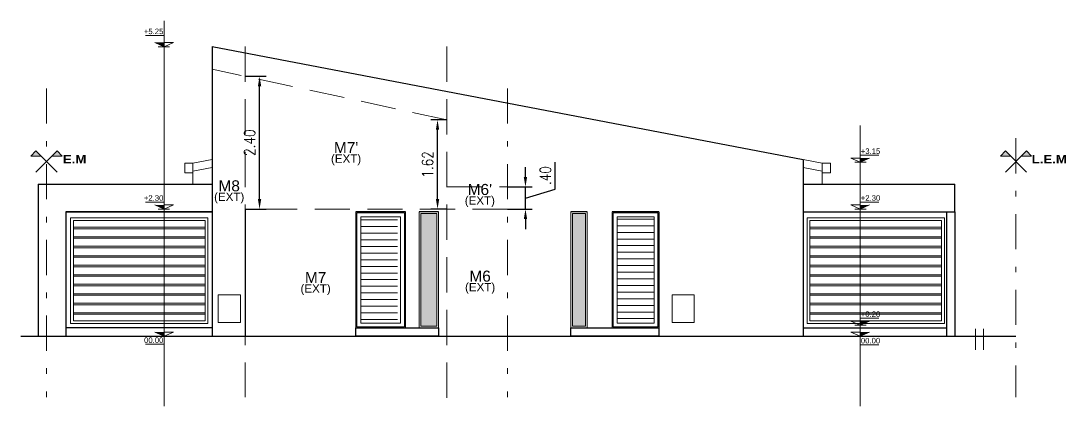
# Model space of a CAD drawing. Header units: millimetres. Extents: x 2761 to 3221, y 1635 to 1962.
# Drawn here: x 2878.67 to 2897.59, y 1792.01 to 1798.98 of the extents above; entities that cross this region are included whole.
import ezdxf
from ezdxf.enums import TextEntityAlignment as Align

# ---------------------------------------------------------------- set-up
doc = ezdxf.new("R2010")
doc.units = ezdxf.units.MM
for name, pattern in [('ACAD_ISO10W100', [18, 12, -3, 0, -3]), ('DASHDOT', [25.4, 12.7, -6.35, 0, -6.35]), ('DASHED', [19.05, 12.7, -6.35])]:
    doc.linetypes.add(name, pattern=pattern)
doc.layers.get('Defpoints').update_dxf_attribs({"lineweight": 5})
for name, color, linetype, lineweight in [('Aberturas', 239, 'Continuous', 18), ('Cotas', 8, 'Continuous', 15), ('Detalles', 3, 'Continuous', 15), ('Ejes', 3, 'DASHDOT', 13), ('Textos', 3, 'Continuous', 9), ('Vistas', 1, 'Continuous', 20)]:
    doc.layers.add(name, color=color, linetype=linetype, lineweight=lineweight)
doc.layers.add('No View', color=70, linetype='Continuous', plot=False)
doc.styles.add('cotas', font='romans.shx', dxfattribs={"width": 0.8})
doc.styles.get("Standard").update_dxf_attribs({"font": 'arial.ttf'})
doc.dimstyles.new('Esc 1-100', dxfattribs={"dimtxt": 0.2, "dimasz": 0.18, "dimexe": 0.12, "dimexo": 0, "dimgap": 0.08, "dimtad": 1, "dimzin": 4, "dimdsep": 46, "dimtxsty": 'cotas', "dimcen": 2.5, "dimclrd": 7, "dimclre": 7, "dimclrt": 256, "dimaunit": 1, "dimadec": 3, "dimazin": 0, "dimtfac": 1, "dimtmove": 1, "dimatfit": 3, "dimfxl": 0.12, "dimarcsym": 0})

# ---------------------------------------------------------------- blocks, each defined once
blk = doc.blocks.new('*D325')
at = {"layer": 'Defpoints', "color": 0, "transparency": 16777216}
for p in [(2887.479, 1795.973), (2887.802, 1795.973), (2887.479, 1795.573)]:
    blk.add_point(p, dxfattribs=at)
at = {"layer": 'No View', "color": 7, "lineweight": -2, "transparency": 16777216}
for p, q in [((2888.342, 1795.935), (2888.342, 1796.422)), ((2887.802, 1796.153), (2887.802, 1796.333)), ((2887.479, 1795.973), (2887.922, 1795.973)), ((2887.802, 1795.573), (2887.802, 1795.973)), ((2887.802, 1795.573), (2887.802, 1795.973)), ((2887.802, 1795.773), (2888.342, 1795.935)), ((2887.479, 1795.573), (2887.922, 1795.573)), ((2887.802, 1795.393), (2887.802, 1795.213))]:
    blk.add_line(p, q, dxfattribs=at)
at = {"layer": 'No View', "color": 7, "transparency": 16777216}
for points in [[(2887.772, 1796.153), (2887.832, 1796.153), (2887.802, 1795.973)], [(2887.772, 1795.393), (2887.832, 1795.393), (2887.802, 1795.573)]]:
    blk.add_solid(points, dxfattribs=at)
at = {"layer": 'No View', "transparency": 16777216, "insert": (2888.162, 1796.178), "char_height": 0.2, "attachment_point": 5, "rotation": 90, "style": 'cotas'}
blk.add_mtext('.40', dxfattribs=at)
blk = doc.blocks.new('*D326')
at = {"layer": 'Defpoints', "color": 0, "transparency": 16777216}
for p in [(2886.21, 1797.188), (2886.379, 1797.188), (2886.379, 1795.573)]:
    blk.add_point(p, dxfattribs=at)
at = {"layer": 'No View', "color": 7, "lineweight": -2, "transparency": 16777216}
for p, q in [((2886.379, 1797.188), (2886.09, 1797.188)), ((2886.21, 1795.753), (2886.21, 1797.008)), ((2886.379, 1795.573), (2886.09, 1795.573))]:
    blk.add_line(p, q, dxfattribs=at)
at = {"layer": 'No View', "color": 7, "transparency": 16777216}
for points in [[(2886.18, 1797.008), (2886.24, 1797.008), (2886.21, 1797.188)], [(2886.18, 1795.753), (2886.24, 1795.753), (2886.21, 1795.573)]]:
    blk.add_solid(points, dxfattribs=at)
at = {"layer": 'No View', "transparency": 16777216, "insert": (2886.03, 1796.38), "char_height": 0.2, "attachment_point": 5, "rotation": 90, "style": 'cotas'}
blk.add_mtext('1.62', dxfattribs=at)
blk = doc.blocks.new('*D327')
at = {"layer": 'Defpoints', "color": 0, "transparency": 16777216}
for p in [(2882.729, 1797.975), (2882.987, 1797.975), (2882.729, 1795.573)]:
    blk.add_point(p, dxfattribs=at)
at = {"layer": 'No View', "color": 7, "lineweight": -2, "transparency": 16777216}
for p, q in [((2882.729, 1797.975), (2883.107, 1797.975)), ((2882.987, 1795.753), (2882.987, 1797.795)), ((2882.729, 1795.573), (2883.107, 1795.573))]:
    blk.add_line(p, q, dxfattribs=at)
at = {"layer": 'No View', "color": 7, "transparency": 16777216}
for points in [[(2882.957, 1797.795), (2883.017, 1797.795), (2882.987, 1797.975)], [(2882.957, 1795.753), (2883.017, 1795.753), (2882.987, 1795.573)]]:
    blk.add_solid(points, dxfattribs=at)
at = {"layer": 'No View', "transparency": 16777216, "insert": (2882.807, 1796.774), "char_height": 0.2, "attachment_point": 5, "rotation": 90, "style": 'cotas'}
blk.add_mtext('2.40', dxfattribs=at)

msp = doc.modelspace()

# ---------------------------------------------------------------- hatches: boundary and pattern name
at = {"layer": 'Aberturas', "lineweight": 20, "true_color": 0xc7c8ca}
h = msp.add_hatch(dxfattribs=at)
h.set_pattern_fill('_USER', color=9, scale=0.119997, style=0, pattern_type=0)
h.set_pattern_definition([(0, (2752.33494, 921.91909), (0, 0.119997), [])])
h.paths.add_polyline_path([(2885.483, 1795.433), (2885.483, 1793.513), (2884.813, 1793.513), (2884.813, 1795.433)])
h = msp.add_hatch(dxfattribs=at)
h.set_pattern_fill('_USER', color=9, scale=0.119997, style=0, pattern_type=0)
h.set_pattern_definition([(0, (2883.7494, 1180.64731), (0, 0.119997), [])])
h.paths.add_polyline_path([(2890.132, 1795.433), (2890.132, 1793.513), (2889.462, 1793.513), (2889.462, 1795.433)])
at = {"layer": 'Cotas', "true_color": 0xc7c8ca}
for points in [[(2881.258, 1798.586), (2881.258, 1798.509), (2881.09, 1798.586)], [(2893.863, 1796.495), (2893.863, 1796.419), (2894.03, 1796.495)], [(2881.258, 1795.649), (2881.258, 1795.573), (2881.09, 1795.649)], [(2893.863, 1795.649), (2893.863, 1795.573), (2894.03, 1795.649)], [(2893.863, 1793.549), (2893.863, 1793.473), (2894.03, 1793.549)], [(2881.258, 1793.349), (2881.258, 1793.273), (2881.09, 1793.349)], [(2893.863, 1793.349), (2893.863, 1793.273), (2894.03, 1793.349)]]:
    msp.add_hatch(color=9, dxfattribs=at).paths.add_polyline_path(points)
at = {"layer": 'Cotas', "lineweight": 20, "true_color": 0xc7c8ca}
h = msp.add_hatch(color=9, dxfattribs=at)
h.dxf.hatch_style = 1
h.set_gradient(color1=(132, 132, 132), color2=(214, 214, 214), rotation=270, tint=1)
h.paths.add_polyline_path([(2885.909, 1793.453), (2886.199, 1793.453), (2886.199, 1795.493), (2885.909, 1795.493)])
h.paths.add_polyline_path([(2888.892, 1795.493), (2888.652, 1795.493), (2888.652, 1793.453), (2888.892, 1793.453)])
at = {"layer": 'Textos', "true_color": 0xc7c8ca}
h = msp.add_hatch(color=9, dxfattribs=at)
h.paths.add_polyline_path([(2878.937, 1796.625), (2878.847, 1796.533), (2879.029, 1796.533)])
h.paths.add_polyline_path([(2879.321, 1796.625), (2879.229, 1796.533), (2879.41, 1796.533)])
h = msp.add_hatch(color=9, dxfattribs=at)
h.paths.add_polyline_path([(2896.493, 1796.625), (2896.403, 1796.533), (2896.585, 1796.533)])
h.paths.add_polyline_path([(2896.877, 1796.625), (2896.785, 1796.533), (2896.967, 1796.533)])

# ---------------------------------------------------------------- linework, layer by layer
at = {"layer": 'Aberturas', "color": 9, "lineweight": 20, "true_color": 0xc7c8ca}
for p, q in [((2884.729, 1795.523), (2884.729, 1793.423)), ((2885.629, 1795.523), (2885.629, 1793.423)), ((2885.629, 1793.423), (2885.629, 1795.523)), ((2885.879, 1795.523), (2885.879, 1793.423)), ((2886.229, 1793.423), (2886.229, 1795.523)), ((2888.622, 1795.523), (2888.622, 1793.423)), ((2888.922, 1793.423), (2888.922, 1795.523)), ((2889.372, 1795.523), (2889.372, 1793.423)), ((2881.999, 1795.246), (2879.615, 1795.246)), ((2881.999, 1795.218), (2879.615, 1795.218)), ((2881.999, 1795.074), (2879.615, 1795.074)), ((2895.339, 1795.246), (2892.954, 1795.246)), ((2895.339, 1795.218), (2892.954, 1795.218)), ((2895.339, 1795.074), (2892.954, 1795.074)), ((2881.999, 1795.046), (2879.615, 1795.046)), ((2881.999, 1794.902), (2879.615, 1794.902)), ((2895.339, 1795.046), (2892.954, 1795.046)), ((2895.339, 1794.902), (2892.954, 1794.902)), ((2881.999, 1794.875), (2879.615, 1794.875)), ((2881.999, 1794.73), (2879.615, 1794.73)), ((2881.999, 1794.703), (2879.615, 1794.703)), ((2895.339, 1794.875), (2892.954, 1794.875)), ((2895.339, 1794.73), (2892.954, 1794.73)), ((2895.339, 1794.703), (2892.954, 1794.703)), ((2881.999, 1794.558), (2879.615, 1794.558)), ((2881.999, 1794.531), (2879.615, 1794.531)), ((2895.339, 1794.558), (2892.954, 1794.558)), ((2895.339, 1794.531), (2892.954, 1794.531)), ((2881.999, 1794.387), (2879.615, 1794.387)), ((2881.999, 1794.359), (2879.615, 1794.359)), ((2895.339, 1794.387), (2892.954, 1794.387)), ((2895.339, 1794.359), (2892.954, 1794.359)), ((2881.999, 1794.215), (2879.615, 1794.215)), ((2881.999, 1794.187), (2879.615, 1794.187)), ((2895.339, 1794.215), (2892.954, 1794.215)), ((2895.339, 1794.187), (2892.954, 1794.187)), ((2881.999, 1794.043), (2879.615, 1794.043)), ((2881.999, 1794.016), (2879.615, 1794.016)), ((2895.339, 1794.043), (2892.954, 1794.043)), ((2895.339, 1794.016), (2892.954, 1794.016)), ((2881.999, 1793.871), (2879.615, 1793.871)), ((2881.999, 1793.844), (2879.615, 1793.844)), ((2895.339, 1793.871), (2892.954, 1793.871)), ((2895.339, 1793.844), (2892.954, 1793.844)), ((2881.999, 1793.699), (2879.615, 1793.699)), ((2881.999, 1793.672), (2879.615, 1793.672)), ((2895.339, 1793.699), (2892.954, 1793.699)), ((2895.339, 1793.672), (2892.954, 1793.672)), ((2889.372, 1793.423), (2890.222, 1793.423))]:
    msp.add_line(p, q, dxfattribs=at)
for points in [[(2885.609, 1795.503), (2884.749, 1795.503), (2884.749, 1793.443), (2885.609, 1793.443)], [(2886.199, 1795.493), (2885.909, 1795.493), (2885.909, 1793.453), (2886.199, 1793.453)], [(2888.892, 1795.493), (2888.652, 1795.493), (2888.652, 1793.453), (2888.892, 1793.453)], [(2890.202, 1795.503), (2889.392, 1795.503), (2889.392, 1793.443), (2890.202, 1793.443)], [(2882.049, 1795.418), (2879.565, 1795.418), (2879.565, 1793.505), (2882.049, 1793.505)], [(2881.999, 1795.368), (2879.615, 1795.368), (2879.615, 1793.555), (2881.999, 1793.555)], [(2885.539, 1795.433), (2884.819, 1795.433), (2884.819, 1793.513), (2885.539, 1793.513)], [(2890.132, 1795.433), (2889.462, 1795.433), (2889.462, 1793.513), (2890.132, 1793.513)], [(2892.904, 1795.418), (2895.389, 1795.418), (2895.389, 1793.505), (2892.904, 1793.505)], [(2892.954, 1795.368), (2895.339, 1795.368), (2895.339, 1793.555), (2892.954, 1793.555)], [(2882.239, 1793.523), (2882.639, 1793.523), (2882.639, 1794.023), (2882.239, 1794.023)], [(2890.458, 1793.523), (2890.858, 1793.523), (2890.858, 1794.023), (2890.458, 1794.023)]]:
    msp.add_lwpolyline(points, close=True, dxfattribs=at)
at = {"layer": 'Cotas', "color": 9, "true_color": 0xc7c8ca}
for p, q in [((2881.258, 1792.011), (2881.258, 1798.976)), ((2881.258, 1798.713), (2880.919, 1798.713)), ((2881.258, 1798.713), (2881.258, 1798.509)), ((2881.258, 1798.509), (2881.09, 1798.586)), ((2881.149, 1798.509), (2881.353, 1798.509)), ((2881.258, 1798.509), (2881.426, 1798.586)), ((2881.426, 1798.586), (2881.258, 1798.586)), ((2893.863, 1792.011), (2893.863, 1797.085)), ((2893.863, 1796.623), (2893.863, 1796.419)), ((2893.863, 1796.419), (2893.695, 1796.495)), ((2893.695, 1796.495), (2893.863, 1796.495)), ((2893.971, 1796.419), (2893.767, 1796.419)), ((2893.863, 1796.547), (2894.202, 1796.547)), ((2893.863, 1796.419), (2894.03, 1796.495)), ((2881.258, 1795.7), (2880.919, 1795.7)), ((2881.258, 1795.573), (2881.09, 1795.649)), ((2881.258, 1795.777), (2881.258, 1795.573)), ((2881.258, 1795.573), (2881.426, 1795.649)), ((2881.426, 1795.649), (2881.258, 1795.649)), ((2893.863, 1795.573), (2893.695, 1795.649)), ((2893.695, 1795.649), (2893.863, 1795.649)), ((2893.863, 1795.777), (2893.863, 1795.573)), ((2893.863, 1795.7), (2894.202, 1795.7)), ((2893.863, 1795.573), (2894.03, 1795.649)), ((2881.149, 1795.573), (2881.353, 1795.573)), ((2893.971, 1795.573), (2893.767, 1795.573)), ((2893.863, 1793.677), (2893.863, 1793.473)), ((2893.863, 1793.6), (2894.202, 1793.6)), ((2881.258, 1793.477), (2881.258, 1793.273)), ((2893.863, 1793.473), (2893.695, 1793.549)), ((2893.695, 1793.549), (2893.863, 1793.549)), ((2893.971, 1793.473), (2893.767, 1793.473)), ((2893.863, 1793.473), (2894.03, 1793.549)), ((2893.863, 1793.477), (2893.863, 1793.273)), ((2881.258, 1793.273), (2881.09, 1793.349)), ((2881.149, 1793.273), (2881.353, 1793.273)), ((2881.258, 1793.273), (2881.426, 1793.349)), ((2881.426, 1793.349), (2881.258, 1793.349)), ((2893.863, 1793.273), (2893.695, 1793.349)), ((2893.695, 1793.349), (2893.863, 1793.349)), ((2893.863, 1793.273), (2894.03, 1793.349)), ((2881.258, 1793.129), (2880.919, 1793.129)), ((2893.863, 1793.12), (2894.202, 1793.12))]:
    msp.add_line(p, q, dxfattribs=at)
at = {"layer": 'Cotas', "color": 9, "lineweight": 30, "true_color": 0xc7c8ca}
msp.add_line((2882.129, 1795.523), (2879.479, 1795.523), dxfattribs=at)
at = {"layer": 'Cotas', "color": 9, "lineweight": 20, "true_color": 0xc7c8ca}
for p, q in [((2882.129, 1795.523), (2882.129, 1793.273)), ((2885.879, 1793.423), (2886.229, 1793.423)), ((2888.622, 1793.423), (2888.922, 1793.423))]:
    msp.add_line(p, q, dxfattribs=at)
at = {"layer": 'Detalles', "color": 9, "true_color": 0xc7c8ca}
msp.add_line((2884.729, 1793.423), (2885.629, 1793.423), dxfattribs=at)
at = {"layer": 'Detalles', "color": 9, "lineweight": 20, "true_color": 0xc7c8ca}
for p, q in [((2895.952, 1793.406), (2895.952, 1793.027)), ((2896.099, 1793.406), (2896.099, 1793.027))]:
    msp.add_line(p, q, dxfattribs=at)
at = {"layer": 'Ejes', "color": 18, "linetype": 'DASHED', "ltscale": 0.05, "true_color": 0x000000}
for p, q in [((2882.729, 1798.511), (2882.729, 1792.173)), ((2886.379, 1798.511), (2886.379, 1792.105)), ((2886.379, 1797.188), (2882.129, 1798.105)), ((2887.479, 1795.573), (2882.729, 1795.573))]:
    msp.add_line(p, q, dxfattribs=at)
at = {"layer": 'Ejes', "color": 9, "ltscale": 0.05, "true_color": 0xc7c8ca}
for p, q in [((2879.129, 1797.756), (2879.129, 1792.173)), ((2887.479, 1797.756), (2887.479, 1792.173)), ((2896.685, 1796.854), (2896.685, 1792.173))]:
    msp.add_line(p, q, dxfattribs=at)
at = {"layer": 'Ejes', "color": 18, "linetype": 'DASHED', "ltscale": 0.05, "true_color": 0x000000}
msp.add_lwpolyline([(2886.379, 1795.973), (2887.479, 1795.973)], dxfattribs=at)
at = {"layer": 'Textos', "color": 9, "true_color": 0xc7c8ca}
for p, q in [((2878.937, 1796.625), (2878.847, 1796.533)), ((2878.937, 1796.625), (2879.321, 1796.241)), ((2878.937, 1796.241), (2879.321, 1796.625)), ((2879.321, 1796.625), (2879.41, 1796.533)), ((2879.029, 1796.533), (2878.847, 1796.533)), ((2879.41, 1796.533), (2879.229, 1796.533))]:
    msp.add_line(p, q, dxfattribs=at)
at = {"layer": 'Textos', "color": 9, "linetype": 'ACAD_ISO10W100', "true_color": 0xc7c8ca}
for p, q in [((2896.493, 1796.625), (2896.403, 1796.533)), ((2896.877, 1796.625), (2896.967, 1796.533)), ((2896.585, 1796.533), (2896.403, 1796.533)), ((2896.967, 1796.533), (2896.785, 1796.533))]:
    msp.add_line(p, q, dxfattribs=at)
at = {"layer": 'Textos', "color": 9, "linetype": 'ACAD_ISO10W100', "ltscale": 0.16, "true_color": 0xc7c8ca}
for p, q in [((2896.493, 1796.625), (2896.877, 1796.241)), ((2896.493, 1796.241), (2896.877, 1796.625))]:
    msp.add_line(p, q, dxfattribs=at)
at = {"layer": 'Vistas', "color": 9, "lineweight": 30, "true_color": 0xc7c8ca}
for p, q in [((2882.129, 1798.511), (2882.129, 1793.273)), ((2882.129, 1798.511), (2892.828, 1796.472)), ((2892.828, 1796.472), (2892.828, 1793.273)), ((2878.979, 1796.023), (2878.979, 1793.273)), ((2878.979, 1796.023), (2882.129, 1796.023)), ((2892.828, 1796.023), (2895.578, 1796.023)), ((2895.578, 1795.523), (2895.578, 1796.023)), ((2879.479, 1795.523), (2879.479, 1793.273)), ((2879.479, 1795.523), (2882.129, 1795.523)), ((2882.729, 1795.573), (2882.729, 1793.273)), ((2885.629, 1795.523), (2884.729, 1795.523)), ((2886.229, 1795.523), (2885.879, 1795.523)), ((2888.922, 1795.523), (2888.622, 1795.523)), ((2890.22, 1795.523), (2889.372, 1795.523)), ((2890.22, 1795.523), (2890.22, 1793.273)), ((2892.828, 1795.523), (2895.578, 1795.523)), ((2895.428, 1795.523), (2895.428, 1793.273)), ((2895.578, 1795.523), (2895.578, 1793.273)), ((2882.129, 1793.423), (2879.479, 1793.423)), ((2892.828, 1793.423), (2895.428, 1793.423)), ((2878.665, 1793.273), (2896.685, 1793.273))]:
    msp.add_line(p, q, dxfattribs=at)
at = {"layer": 'Vistas', "color": 9, "lineweight": 20, "true_color": 0xc7c8ca}
for p, q in [((2882.129, 1796.472), (2881.779, 1796.405)), ((2881.779, 1796.405), (2881.779, 1796.023)), ((2892.828, 1796.472), (2893.178, 1796.405)), ((2893.178, 1796.405), (2893.178, 1796.023)), ((2882.129, 1796.325), (2881.779, 1796.258)), ((2892.828, 1796.325), (2893.178, 1796.258))]:
    msp.add_line(p, q, dxfattribs=at)
for points in [[(2881.779, 1796.405), (2881.631, 1796.405), (2881.631, 1796.229), (2881.779, 1796.229)], [(2893.178, 1796.405), (2893.326, 1796.405), (2893.326, 1796.229), (2893.178, 1796.229)]]:
    msp.add_lwpolyline(points, close=True, dxfattribs=at)
at = {"layer": 'Vistas', "color": 9, "lineweight": 30, "true_color": 0xc7c8ca}
for points in [[(2884.729, 1793.423), (2886.23, 1793.423), (2886.23, 1793.273), (2884.729, 1793.273)], [(2888.622, 1793.423), (2890.22, 1793.423), (2890.22, 1793.273), (2888.622, 1793.273)]]:
    msp.add_lwpolyline(points, close=True, dxfattribs=at)

# ---------------------------------------------------------------- texts
at = {"layer": 'Cotas', "color": 9, "lineweight": 20, "true_color": 0xc7c8ca}
for s, p in [('+5.25', (2880.891, 1798.737)), ('+3.15', (2893.874, 1796.57)), ('+2.30', (2880.892, 1795.724)), ('+2.30', (2893.874, 1795.724)), ('+0.20', (2893.874, 1793.624)), ('00.00', (2880.896, 1793.153)), ('00.00', (2893.876, 1793.144))]:
    msp.add_text(s, height=0.1, dxfattribs=at).set_placement(p)
at = {"layer": 'Textos', "color": 18, "lineweight": 20, "true_color": 0x000000}
for s, height, p in [("M7'", 0.2, (2884.554, 1796.585)), ('(EXT)', 0.15, (2884.554, 1796.411)), ('M8', 0.2, (2882.437, 1795.894)), ("M6'", 0.2, (2886.976, 1795.828)), ('(EXT)', 0.15, (2882.437, 1795.721)), ('(EXT)', 0.15, (2886.976, 1795.655)), ('M7', 0.2, (2884.002, 1794.236)), ('M6', 0.2, (2886.981, 1794.261)), ('(EXT)', 0.15, (2884.002, 1794.063)), ('(EXT)', 0.15, (2886.981, 1794.088))]:
    msp.add_text(s, height=height, dxfattribs=at).set_placement(p, align=Align.CENTER)
at = {"layer": 'Textos', "color": 9, "true_color": 0xc7c8ca, "insert": (2879.851, 1796.55), "char_height": 0.15, "width": 2.10975, "attachment_point": 3}
msp.add_mtext('{\\fArial Black|b0|i0|c0|p34;E.M}', dxfattribs=at)
at = {"layer": 'Textos', "color": 9, "linetype": 'ACAD_ISO10W100', "true_color": 0xc7c8ca, "insert": (2897.608, 1796.55), "char_height": 0.15, "width": 2.10975, "attachment_point": 3}
msp.add_mtext('{\\fArial Black|b0|i0|c0|p34;L.E.M}', dxfattribs=at)

# ---------------------------------------------------------------- dimensions: what is measured, and where the dimension line sits
at = {"layer": 'No View'}
for base, p1, p2, picture, middle in [((2882.987, 1797.975), (2882.729, 1795.573), (2882.729, 1797.975), '*D327', (2882.807, 1796.774)), ((2886.2096, 1797.1876), (2886.3786, 1795.5725), (2886.3786, 1797.1876), '*D326', (2886.0296, 1796.3801)), ((2887.802, 1795.973), (2887.479, 1795.573), (2887.479, 1795.973), '*D325', (2888.162, 1796.015))]:
    dim = msp.add_linear_dim(base=base, p1=p1, p2=p2, angle=90, dimstyle='Esc 1-100', dxfattribs=at)
    dim.commit()
    dim.dimension.update_dxf_attribs({"geometry": picture, "text_midpoint": middle})

doc.saveas('drawing.dxf')
